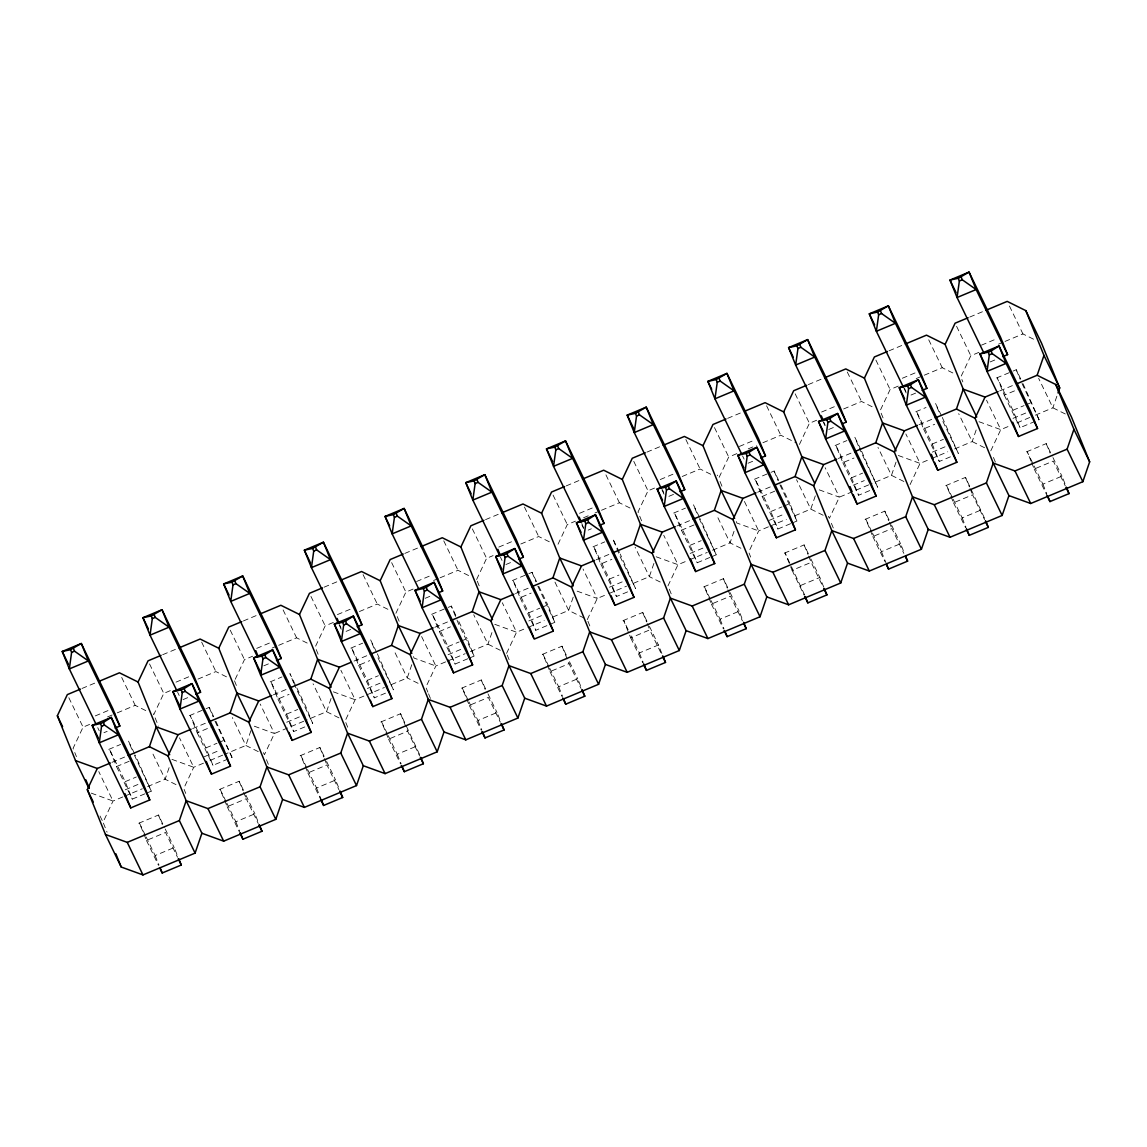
<?xml version="1.0" encoding="UTF-8"?>
<svg xmlns="http://www.w3.org/2000/svg" width="1147" height="1147" viewBox="0 0 1147 1147"><rect width="100%" height="100%" fill="white"/><g stroke="black" fill="none" stroke-linecap="round" stroke-linejoin="round"><path stroke-width="0.75" stroke-dasharray="5 3.75" d="M169.111 767.644L165.139 779.229L143.963 788.089M250.949 730.567L245.845 745.464L224.669 754.325M331.082 698.466L326.537 711.699L305.374 720.56M411.787 664.701L407.242 677.934L386.08 686.795M491.934 632.585L487.948 644.17L466.786 653.03M573.199 597.171L568.654 610.405L550.746 617.903M653.905 563.406L649.36 576.64L628.198 585.5M734.037 531.29L730.066 542.875L708.903 551.736M815.316 495.877L810.771 509.11L792.864 516.609M896.022 462.112L891.477 475.345L870.301 484.206M976.154 429.996L972.183 441.581L954.275 449.079M1056.86 396.231L1052.889 407.816L1031.712 416.676M89.595 724.417L83.071 727.155L73.078 748.331L76.448 756.633M170.286 690.652L163.777 693.39L153.784 714.567L152.293 711.47M235.207 679.296L244.483 659.625L252.627 656.213M333.333 622.448L325.189 625.861L315.196 647.051L319.239 657.002M345.864 719.413L355.14 699.742L364.904 695.656M395.901 613.287L405.895 592.096L414.038 588.683M476.607 579.522L486.6 558.331L493.11 555.607M506.558 653.403L516.551 632.212L526.315 628.126M558.03 544.237L567.306 524.566L575.45 521.154M587.264 619.638L597.257 598.447L607.021 594.361M654.521 488.077L648.012 490.801L638.019 511.992L642.048 521.942M667.97 585.873L677.963 564.682L687.727 560.596M736.847 453.624L728.718 457.036L718.725 478.227L717.219 475.116M799.43 444.463L809.409 423.272L817.553 419.859M898.259 386.095L890.115 389.507L880.136 410.698L884.165 420.648M910.087 484.579L920.066 463.388L929.844 459.302M978.965 352.33L970.821 355.742L960.828 376.933L962.849 381.908M990.793 450.814L1000.772 429.623L1010.55 425.537M81.996 688.472L96.649 682.336M162.702 654.708L175.735 649.259M243.408 620.943L258.061 614.806M324.114 587.178L338.766 581.042M404.819 553.413L417.838 547.965M485.525 519.648L498.544 514.2M566.231 485.884L580.884 479.747M646.922 452.119L661.59 445.982M727.628 418.354L740.661 412.906M808.334 384.589L822.987 378.453M889.04 350.824L903.693 344.688M969.745 317.059L984.398 310.923M95.301 715.9L109.596 709.921M176.007 682.135L188.71 676.816M256.713 648.37L271.007 642.392M337.419 614.606L351.713 608.627M416.533 581.515L432.419 574.862M498.83 547.076L513.125 541.097M579.522 513.311L593.831 507.332M660.228 479.546L674.536 473.568M739.356 446.455L753.651 440.477M821.639 412.017L835.934 406.038M902.345 378.252L916.639 372.273M981.459 345.161L997.345 338.508M107.503 716.932L115.646 713.52M117.266 712.846L135.188 705.348L147.59 711.498M197.972 679.081L215.894 671.583L228.296 677.734M272.169 648.041L277.058 645.99M278.678 645.317L296.586 637.818L309.002 643.969M359.384 611.552L377.291 604.053L388.145 609.43M433.58 580.511L438.455 578.461M440.09 577.787L457.997 570.288L470.399 576.439M520.795 544.022L538.703 536.524L551.105 542.674M583.579 517.741L588.468 515.706M594.992 512.981L599.867 510.931M601.501 510.257L619.409 502.759L630.262 508.135M682.207 476.492L700.114 468.994L712.516 475.145M748.245 448.85L756.389 445.452M762.913 442.728L780.82 435.229L796.319 442.914M843.619 408.963L861.526 401.464L873.928 407.615M916.181 378.596L922.69 375.872M924.31 375.198L942.232 367.7L953.085 373.09M998.507 344.157L1003.396 342.107M1005.016 341.433L1022.938 333.935L1035.34 340.086M103.961 732.689L107.144 731.356M183.076 699.598L189.441 696.932M263.781 665.833L270.147 663.167M346.079 631.395L350.839 629.402M425.193 598.304L431.544 595.637M505.899 564.539L512.25 561.872M588.196 530.1L591.365 528.781M668.902 496.336L673.662 494.343M748.016 463.245L754.368 460.578M828.722 429.48L833.482 427.487M911.005 395.041L915.779 393.048M990.133 361.95L994.893 359.957M108.779 749.392L120.564 744.46M189.484 715.628L204.453 709.362M206.044 708.703L209.213 707.369L215.206 719.771M270.19 681.863L281.976 676.931M350.896 648.098L362.681 643.166M431.602 614.333L446.556 608.068M448.147 607.408L451.33 606.075L455.818 615.38M512.308 580.568L527.262 574.317M528.853 573.643L532.036 572.31L538.029 584.712M593.013 546.804L604.799 541.871M673.705 513.039L685.505 508.107M754.411 479.274L769.379 473.023M770.97 472.349L774.153 471.03L780.146 483.417M835.116 445.509L846.902 440.577M915.822 411.744L926.03 407.486M996.528 377.98L1011.496 371.728M1013.088 371.055L1016.256 369.735L1022.249 382.123M111.947 762.354L126.6 756.217M192.653 728.589L207.306 722.452M273.359 694.824L286.377 689.376M354.065 661.059L368.717 654.923M434.77 627.294L449.423 621.158M515.476 593.529L528.495 588.081M596.182 559.765L609.2 554.316M676.873 526L691.541 519.863M757.579 492.235L772.246 486.099M838.285 458.47L851.318 453.022M918.991 424.705L933.644 418.569M999.697 390.941L1014.349 384.804M144.966 793.796L132.249 799.115L125.181 781.666L109.452 749.12L116.521 766.569L132.407 759.916M215.951 721.32L232.024 757.378L212.955 765.35L205.887 747.901L190.144 715.355L197.227 732.804L213.113 726.151M304.787 726.926L293.661 731.585L286.592 714.137L270.85 681.59L277.932 699.039L289.058 694.379M385.492 693.175L374.366 697.82L367.298 680.372L351.555 647.826L358.638 665.274L369.75 660.615M467.79 658.736L455.072 664.056L448.004 646.607L432.261 614.061L439.344 631.51L450.456 626.85M546.904 625.645L535.778 630.291L528.71 612.842L512.967 580.296L520.05 597.745L531.161 593.085M627.61 591.881L616.484 596.526L609.401 579.077L593.673 546.531L600.756 563.98L611.867 559.335M709.893 557.442L697.19 562.761L690.107 545.312L674.379 512.766L681.447 530.215L697.347 523.562M790.598 523.677L777.895 528.996L770.813 511.548L755.084 479.002L762.153 496.45L778.039 489.798M869.713 490.586L858.601 495.232L851.518 477.783L835.79 445.237L842.859 462.685L853.985 458.04M950.419 456.821L939.307 461.467L932.224 444.018L916.496 411.472L923.564 428.921L934.69 424.275M1023.009 383.672L1039.067 419.73L1020.013 427.702L1012.93 410.253L997.202 377.707L1004.27 395.156L1020.156 388.518M125.181 781.666L136.307 777.006M205.887 747.901L217.012 743.242M218.59 742.582L224.955 739.915M286.592 714.137L297.704 709.477M367.298 680.372L378.41 675.712M448.004 646.607L459.115 641.947M460.707 641.288L467.058 638.621L474.141 656.084L469.367 658.077M528.71 612.842L539.821 608.182M541.413 607.523L547.764 604.87L554.847 622.319L548.481 624.972M609.401 579.077L618.936 575.091M690.107 545.312L701.233 540.653M770.813 511.548L781.939 506.888M783.53 506.228L789.882 503.576L796.95 521.025L792.19 523.018M851.518 477.783L862.644 473.123M932.224 444.018L943.35 439.358M1012.93 410.253L1024.056 405.594M1025.633 404.934L1031.999 402.282M125.252 789.781L139.547 783.802M204.367 756.69L220.253 750.038M286.664 722.252L299.367 716.932M367.37 688.487L381.664 682.508M448.076 654.722L462.37 648.743M528.781 620.957L543.076 614.978M609.487 587.192L623.782 581.214M690.179 553.428L704.487 547.449M769.307 520.337L785.193 513.684M853.182 485.238L864.308 480.593M932.296 452.133L946.59 446.154M1013.002 418.368L1027.296 412.39M122.801 796.936L113.023 801.036L103.029 822.227L107.072 832.177M124.421 796.262L142.343 788.763M203.506 763.171L193.728 767.271L183.735 788.462L185.757 793.437M210.016 760.447L223.048 754.998M303.74 721.234L274.434 733.507L264.441 754.697L262.19 750.038M366.538 694.967L384.446 687.469M445.61 661.891L435.846 665.977L425.852 687.168L427.874 692.143M447.244 661.202L465.152 653.704M527.95 627.438L544.237 620.627M608.656 593.673L626.563 586.174M689.361 559.908L707.269 552.41M768.433 526.831L758.669 530.918L748.676 552.108L750.683 557.084M770.067 526.143L786.34 519.333M868.68 484.88L839.375 497.153L829.381 518.344L827.13 513.684M931.464 458.614L947.752 451.803M1017.059 422.813L1030.092 417.35M146.558 793.136L151.318 791.143L135.26 755.084M711.484 556.782L716.258 554.79L700.186 518.731M138.73 823.274L158.458 815.015L164.451 827.417M219.435 789.509L239.164 781.25L245.157 793.652M300.141 755.744L319.87 747.486L325.863 759.888M380.847 721.979L400.575 713.721L420.175 755.787M461.553 688.214L481.281 679.956L487.274 692.358M542.259 654.45L561.987 646.191L566.475 655.496M622.964 620.685L642.693 612.441L648.686 624.828M703.656 586.92L723.399 578.676L729.392 591.063M784.362 553.155L804.104 544.911L810.097 557.299M865.067 519.39L884.81 511.146L890.803 523.534M945.773 485.625L965.502 477.381L985.101 519.448M1026.479 451.861L1046.207 443.617L1052.2 456.004M143.905 834.098L146.472 840.45L165.541 832.478L177.527 857.268M224.611 800.334L227.178 806.685L246.247 798.713L258.233 823.503M305.303 766.569L307.883 772.92L326.952 764.949L338.939 789.738M386.009 732.804L388.589 739.155L407.644 731.184L419.644 755.973M466.714 699.039L469.295 705.391L488.35 697.419L500.35 722.209M547.42 665.274L550.001 671.626L569.055 663.654L581.042 688.444M628.126 629.703L623.624 620.412L630.707 637.861L649.761 629.889L661.747 654.679M708.832 597.745L711.398 604.096L730.467 596.125L742.453 620.914M804.621 594.949L785.035 552.883L792.104 570.331L811.173 562.36L823.159 587.149M870.243 530.215L872.81 536.567L891.879 528.595L903.865 553.384M950.949 496.465L953.515 502.802L972.584 494.83L984.57 519.62M1031.655 462.7L1034.221 469.037L1053.29 461.065L1065.276 485.855M146.142 836.952L155.132 855.547L174.201 847.561L178.057 857.081M226.848 803.187L235.838 821.782L254.906 813.797L258.763 823.317M307.554 769.422L316.543 788.018L335.598 780.032L339.469 789.552M388.26 735.657L397.249 754.253L416.304 746.281M468.965 701.892L477.955 720.488L497.009 712.516L500.866 722.022M549.657 668.128L558.661 686.723L577.715 678.752L581.572 688.272M631.122 635.911L639.352 652.958L658.421 644.987L662.278 654.507M711.068 600.598L720.058 619.194L739.127 611.222L742.984 620.742M800.764 585.429L819.833 577.457L824.335 588.554M872.48 533.068L881.47 551.664L900.538 543.692L904.395 553.212M953.186 499.303L962.175 517.899L981.244 509.928M1031.01 461.108L1027.153 451.588L1042.881 484.134L1061.95 476.163L1065.807 485.683M978.993 421.723L1000.772 429.623L986.535 400.174M898.287 455.488L920.066 463.388L905.843 433.939M819.259 489.855L839.375 497.153L825.137 467.704M656.17 556.782L677.963 564.682L663.726 535.233M577.142 591.149L597.257 598.447L583.02 568.998M494.773 624.312L516.551 632.212L502.314 602.763M333.361 691.842L355.14 699.742L340.903 670.292M254.333 726.209L274.434 733.507L260.197 704.057M171.95 759.371L193.728 767.271L179.491 737.822M91.244 793.136L113.023 801.036L98.785 771.587M1065.291 413.967L1052.889 407.816L1038.652 378.367M984.585 447.731L972.183 441.581L958.691 413.68M903.879 481.496L891.477 475.345L877.985 447.445M823.173 515.261L810.771 509.11L796.534 479.661M740.919 548.266L730.066 542.875L716.574 514.974M660.213 582.031L649.36 576.64L635.123 547.191M584.167 618.09L568.654 610.405L554.417 580.956M500.35 650.32L487.948 644.17L473.711 614.72M418.096 683.311L407.242 677.934L393.765 650.034M338.953 717.85L326.537 711.699L313.059 683.798M258.247 751.615L245.845 745.464L232.354 717.563M175.993 784.605L165.139 779.229L151.648 751.328M1009.446 306.034L1022.938 333.935M1039.067 419.73L1020.758 380.833M1052.96 457.553L1061.95 476.163M1004.27 395.156L1020.013 427.702M1034.221 469.037L1046.967 495.389M956.584 326.293L970.821 355.742M928.74 339.799L942.232 367.7M941.544 415.888L935.551 403.5L939.422 413.02M942.304 417.436L958.362 453.495L942.633 420.949M903.994 388.432L906.302 393.206M923.564 428.921L939.307 461.467M952.44 497.755L946.447 485.353L950.304 494.873M953.515 502.802L965.502 527.606M875.892 360.058L890.115 389.507M847.289 372.015L861.526 401.464M860.852 449.653L854.845 437.265L858.716 446.771M861.598 451.201L877.656 487.26L859.361 448.362M891.549 525.082L900.538 543.692M823.288 422.196L824.822 425.379M842.859 462.685L858.601 495.232M871.734 531.52L865.741 519.118L869.598 528.638M872.81 536.567L884.796 561.37M795.186 393.822L809.409 423.272M766.583 405.78L780.82 435.229M780.892 484.966L789.882 503.576M796.95 521.025L778.655 482.127M810.843 558.847L819.833 577.457M742.582 455.961L744.116 459.144M762.153 496.45L777.895 528.996M792.104 570.331L804.104 595.135M714.481 427.587L728.718 457.036M744.432 501.468L758.669 530.918L736.876 523.018L735.528 519.691M685.877 439.545L700.114 468.994M699.441 517.182L693.448 504.78L697.304 514.3M716.258 554.79L697.95 515.892M730.137 592.612L739.127 611.222M661.876 489.726L664.185 494.5M681.447 530.215L697.19 562.761M710.323 599.049L704.33 586.647L708.186 596.168M711.398 604.096L723.399 628.9M633.775 461.352L648.012 490.801M605.931 474.858L619.409 502.759M619.48 552.496L612.742 538.545L619.81 556.008L635.553 588.554L620.226 554.044M649.431 626.377L658.421 644.987M581.945 525.082L583.479 528.251M600.756 563.98L616.484 596.526M630.707 637.861L642.693 662.665M553.069 495.117L567.306 524.566M524.466 507.074L538.703 536.524M538.775 586.26L547.764 604.87M554.847 622.319L536.538 583.422M569.471 661.69L577.715 678.752M500.479 557.256L502.013 560.439M520.05 597.745L535.778 630.291M548.911 666.579L542.918 654.177L546.775 663.697M550.001 671.626L561.987 696.43M472.363 528.882L486.6 558.331M443.76 540.839L457.997 570.288M458.814 621.574L467.058 638.621M474.141 656.084L458.399 623.538L451.33 606.075M488.02 693.906L497.009 712.516M439.344 631.51L455.072 664.056M468.205 700.344L462.212 687.942L466.069 697.462M469.295 705.391L481.281 730.195M391.657 562.647L405.895 592.096M421.609 636.528L435.846 665.977L414.067 658.077L412.719 654.751M363.069 574.604L377.291 604.053M376.617 652.242L370.624 639.84L374.481 649.36M377.363 653.79L393.435 689.849L377.693 657.303M339.068 624.785L341.362 629.545M358.638 665.274L374.366 697.82M387.5 734.109L381.507 721.707L385.378 731.227M388.589 739.155L400.575 763.959M310.952 596.411L325.189 625.861M283.108 609.917L296.586 637.818M326.608 761.436L335.598 780.032M277.932 699.039L293.661 731.585M306.794 767.873L300.801 755.472L304.672 764.992M307.883 772.92L320.615 799.273M230.246 630.176L244.483 659.625M201.657 642.134L215.894 671.583M232.024 757.378L213.715 718.481M245.902 795.201L254.906 813.797M177.656 692.315L179.19 695.498M197.227 732.804L212.955 765.35M226.102 801.624L220.109 789.236L223.966 798.756M227.178 806.685L239.164 831.489M149.54 663.941L163.777 693.39M121.697 677.447L135.188 705.348M134.5 753.536L128.507 741.134L132.364 750.654M151.318 791.143L133.009 752.246M165.211 828.966L174.201 847.561M97.724 727.671L99.259 730.84M116.521 766.569L132.249 799.115M145.397 835.389L139.404 823.001L143.26 832.521M146.472 840.45L158.458 865.254M68.834 697.706L83.071 727.155M100.033 816.019L102.284 820.664M1016.256 369.735L1020.113 379.256M1046.207 443.617L1050.079 453.137M1042.881 484.134L1046.738 493.654M993.474 457.452L995.496 462.427M965.502 477.381L969.373 486.902M970.004 488.479L972.584 494.83M962.175 517.899L966.032 527.419M904.625 388.446L905.901 391.614M884.81 511.146L888.667 520.666M889.312 522.243L891.879 528.595M881.47 551.664L885.971 562.776M823.919 422.211L825.195 425.379M831.389 523.319L833.41 528.294M774.153 471.03L778.01 480.536M804.104 544.911L807.961 554.431M808.606 556.008L811.173 562.36M720.072 481.539L722.08 486.514M723.399 578.676L727.255 588.182M727.901 589.773L730.467 596.125M720.058 619.194L723.929 628.714M662.507 489.74L663.783 492.909M669.318 589.185L671.999 595.823M642.693 612.441L646.55 621.946M647.195 623.538L649.761 629.889M639.352 652.958L643.223 662.479M581.801 523.505L583.723 528.265M587.938 621.287L589.959 626.262M532.036 572.31L535.893 581.83M561.987 646.191L569.055 663.654M558.661 686.723L562.517 696.243M477.281 581.171L479.976 587.809M507.232 655.052L509.928 661.69M481.281 679.956L485.138 689.476M477.955 720.488L481.812 730.008M397.249 616.599L399.271 621.574M428.548 693.792L430.555 698.781M400.575 713.721L407.644 731.184M397.249 754.253L401.106 763.773M339.684 624.8L340.974 627.968M345.82 722.581L347.842 727.556M293.775 683.125L289.919 673.604L305.647 706.151L312.73 723.614L294.421 684.716M319.87 747.486L323.726 757.006M324.372 758.597L326.952 764.949M316.543 788.018L321.045 799.115M234.49 680.816L237.185 687.44M266.462 759.672L269.158 766.311M209.213 707.369L213.07 716.889M239.164 781.25L243.021 790.77M243.666 792.362L246.247 798.713M235.838 821.782L239.694 831.303M155.132 717.893L158.501 726.18M158.458 815.015L162.315 824.535M155.132 855.547L158.989 865.067"/><path stroke-width="1.5" d="M115.087 728.044L119.847 726.051L88.391 660.944L69.322 668.93L62.239 651.467L70.526 649.718L71.601 652.399L69.322 668.93L96.176 724.488M98.341 738.051L92.19 725.363L100.477 723.599L101.553 726.28L99.273 742.812L130.744 807.904L149.798 799.932L142.73 782.469L111.259 717.377L92.19 725.363L99.273 742.812L118.342 734.826L149.798 799.932M195.793 694.279L200.553 692.286L169.082 627.18L150.028 635.166L142.945 617.703L151.232 615.953L152.307 618.634L150.028 635.166L176.882 690.723M179.807 705.878L172.896 691.598L181.183 689.834L182.258 692.516L179.979 709.047L211.449 774.139L230.504 766.167L223.436 748.704L191.965 683.612L172.896 691.598L179.979 709.047L199.033 701.061L230.504 766.167M276.499 660.514L281.259 658.521L249.788 593.415L230.733 601.401L223.651 583.952L231.938 582.189L233.013 584.87L230.733 601.401L257.588 656.959M261.287 673.705L253.602 657.833L261.889 656.07L262.964 658.751L260.684 675.282L292.155 740.374L311.21 732.403L304.141 714.939L272.671 649.847L253.602 657.833L260.684 675.282L279.739 667.31L311.21 732.403M357.204 626.749L361.965 624.757L330.494 559.65L311.439 567.636L304.356 550.187L312.644 548.424L313.719 551.105L311.439 567.636L338.293 623.194M340.444 636.757L334.307 624.068L342.595 622.305L343.67 624.986L341.39 641.517L372.847 706.609L391.916 698.638L384.847 681.175L353.376 616.082L334.307 624.068L341.39 641.517L360.445 633.545L391.916 698.638M439.487 592.311L442.67 590.992L411.2 525.899L392.145 533.871L385.062 516.422L393.335 514.659L394.425 517.34L392.145 533.871L418.999 589.443M420.39 601.415L415.013 590.304L423.286 588.54L424.376 591.221L422.096 607.752L453.552 672.845L472.621 664.873L465.553 647.41L434.082 582.318L415.013 590.304L422.096 607.752L441.151 599.781L472.621 664.873M518.602 559.22L523.376 557.227L491.905 492.135L472.836 500.106L465.768 482.658L474.041 480.894L475.13 483.575L472.836 500.106L499.705 555.678M501.856 569.227L495.719 556.539L503.992 554.775L505.081 557.456L502.787 573.987L534.258 639.08L553.327 631.108L546.244 613.645L514.788 548.553L495.719 556.539L502.787 573.987L521.856 566.016L553.327 631.108M599.308 525.455L604.082 523.462L572.611 458.37L553.542 466.342L546.474 448.893L554.747 447.129L555.836 449.81L553.542 466.342L580.411 521.914M581.027 532.294L576.425 522.774L584.698 521.01L585.787 523.692L583.493 540.223L614.964 605.315L634.033 597.343L626.95 579.88L595.494 514.788L576.425 522.774L583.493 540.223L602.562 532.251L634.033 597.343M680.013 491.69L684.788 489.697L653.317 424.605L634.248 432.577L627.18 415.128L635.452 413.364L636.542 416.046L634.248 432.577L661.116 488.149M662.507 500.121L657.131 489.009L665.403 487.246L666.493 489.927L664.199 506.458L695.67 571.55L714.739 563.578L707.656 546.115L676.2 481.023L657.131 489.009L664.199 506.458L683.268 498.486L714.739 563.578M760.719 457.925L765.493 455.933L734.023 390.84L714.954 398.812L707.885 381.363L716.158 379.6L717.248 382.281L714.954 398.812L741.822 454.384M743.973 467.947L737.836 455.244L746.109 453.481L747.199 456.162L744.905 472.693L776.376 537.785L795.444 529.814L788.362 512.351L756.891 447.258L737.836 455.244L744.905 472.693L763.974 464.721L795.444 529.814M843.016 423.487L846.199 422.168L814.728 357.075L795.66 365.047L788.591 347.598L796.864 345.835L797.954 348.516L795.66 365.047L822.528 420.619M823.145 431L818.542 421.479L826.815 419.716L827.905 422.397L825.611 438.928L857.081 504.02L876.15 496.049L869.068 478.6L837.597 413.493L818.542 421.479L825.611 438.928L844.679 430.957L876.15 496.049M922.131 390.396L926.891 388.403L895.434 323.311L876.365 331.282L869.297 313.834L877.57 312.07L878.659 314.751L876.365 331.282L903.234 386.854M904.61 398.826L899.248 387.715L907.521 385.951L908.61 388.632L906.316 405.163L937.787 470.256L956.856 462.284L949.773 444.835L918.303 379.729L899.248 387.715L906.316 405.163L925.385 397.192L956.856 462.284M1002.836 356.631L1007.596 354.638L976.14 289.546L957.071 297.517L949.988 280.069L958.275 278.305L959.365 280.986L957.071 297.517L983.94 353.09M986.09 366.653L979.954 353.95L988.227 352.186L989.316 354.867L987.022 371.399L1018.493 436.491L1037.548 428.519L1030.479 411.07L999.008 345.964L979.954 353.95L987.022 371.399L1006.091 363.427L1037.548 428.519M128.235 755.543L149.397 746.683L156.207 726.825L138.056 682.021L119.446 672.802L99.904 680.974M110.313 763.027L97.294 768.476L87.301 789.666L105.467 834.471L121.195 867.017L142.974 874.917L195.09 853.11L179.348 820.564L186.172 800.706L168.007 755.902L149.397 746.683M208.94 721.778L230.103 712.918L236.913 693.06L218.762 648.256L200.151 639.037L178.989 647.897M195.09 853.11L201.901 833.252L186.172 800.706L207.951 808.606L260.054 786.799L266.864 766.942L248.713 722.137L230.103 712.918M291.266 687.325L310.808 679.153L317.619 659.296L299.467 614.491L280.857 605.272L259.695 614.132M201.901 833.252L223.679 841.152L275.796 819.345L282.606 799.488L266.864 766.942L288.657 774.842L340.759 753.034L347.57 733.177L329.418 688.386L310.808 679.153M370.352 654.249L391.514 645.388L398.324 625.531L380.173 580.726L361.563 571.507L342.021 579.679M282.606 799.488L304.385 807.388L356.502 785.58L363.312 765.723L347.57 733.177L369.363 741.077L421.465 719.269L428.275 699.412L410.124 654.622L391.514 645.388M451.043 620.484L472.22 611.623L479.03 591.766L460.879 546.976L442.269 537.742L421.092 546.603M363.312 765.723L385.091 773.623L437.193 751.815L444.018 731.958L428.275 699.412L450.068 707.312L502.171 685.505L508.981 665.647L490.83 620.857L472.22 611.623M531.749 586.719L552.926 577.859L559.736 558.001L541.585 513.211L522.975 503.977L501.798 512.838M444.018 731.958L465.797 739.858L517.899 718.051L524.724 698.193L508.981 665.647L530.76 673.547L582.877 651.74L589.687 631.882L571.536 587.092L552.926 577.859M612.455 552.954L633.631 544.094L640.442 524.236L622.276 479.446L603.68 470.213L582.504 479.073M524.724 698.193L546.502 706.093L598.605 684.286L605.415 664.428L589.687 631.882L611.466 639.782L663.583 617.975L670.393 598.117L652.227 553.327L633.631 544.094M693.161 519.19L714.337 510.329L721.148 490.472L702.982 445.681L684.386 436.448L663.21 445.308M605.415 664.428L627.208 672.328L679.311 650.521L686.121 630.664L670.393 598.117L692.171 606.017L744.288 584.21L751.099 564.353L732.933 519.562L714.337 510.329M775.501 484.737L795.043 476.564L801.853 456.707L783.688 411.916L765.092 402.683L745.55 410.855M686.121 630.664L707.914 638.564L760.017 616.756L766.827 596.899L751.099 564.353L772.877 572.253L824.994 550.445L831.804 530.588L813.639 485.798L795.043 476.564M854.572 451.66L875.749 442.799L882.559 422.942L864.394 378.152L845.798 368.918L824.621 377.779M766.827 596.899L788.62 604.799L840.722 582.991L847.533 563.134L831.804 530.588L853.583 538.488L905.7 516.68L912.51 496.823L894.345 452.033L875.749 442.799M935.278 417.895L956.44 409.035L963.265 389.177L945.099 344.387L926.489 335.153L905.327 344.014M847.533 563.134L869.326 571.034L921.428 549.227L928.238 529.369L912.51 496.823L934.289 504.723L986.391 482.916L993.216 463.058L975.05 418.268L956.44 409.035M1017.604 383.442L1037.146 375.27L1043.971 355.412L1025.805 310.622L1007.195 301.389L986.033 310.249M928.238 529.369L950.017 537.269L1002.134 515.462L1008.944 495.604L993.216 463.058L1014.995 470.958L1067.097 449.151L1073.922 429.293L1055.756 384.503L1037.146 375.27M1057.993 392.919L1059.699 387.958L1041.533 343.168L1025.805 310.622M1008.944 495.604L1030.723 503.504L1082.84 481.697L1089.65 461.84L1071.484 417.049L1055.756 384.503M88.993 788.476L75.516 760.59L57.35 715.785L67.343 694.595L80.362 689.146M138.056 682.021L148.049 660.83L161.067 655.381M168.007 755.902L178 734.725L191.019 729.263M218.762 648.256L228.755 627.065L241.773 621.617M248.713 722.137L258.706 700.96L271.724 695.498M299.467 614.491L309.461 593.314L322.479 587.852M329.418 688.386L339.412 667.196L350.81 662.421M380.173 580.726L390.152 559.55L403.185 554.087M410.124 654.622L420.117 633.431L433.136 627.968M460.879 546.976L470.858 525.785L483.891 520.322M490.83 620.857L500.809 599.666L513.842 594.203M541.585 513.211L551.564 492.02L564.596 486.557M571.536 587.092L581.515 565.901L594.547 560.439M622.276 479.446L632.269 458.255L645.302 452.793M652.227 553.327L662.22 532.136L675.253 526.688M702.982 445.681L712.975 424.49L726.008 419.028M732.933 519.562L742.926 498.372L755.959 492.923M783.688 411.916L793.681 390.726L806.714 385.263M813.639 485.798L823.632 464.607L836.665 459.158M864.394 378.152L874.387 356.961L887.42 351.512M894.345 452.033L904.338 430.842L917.371 425.394M945.099 344.387L955.093 323.196L968.125 317.748M975.05 418.268L985.044 397.077L998.076 391.629M70.526 649.718L81.308 643.496L112.779 708.588L119.847 726.051M151.232 615.953L162.014 609.731L193.485 674.823L200.553 692.286M231.938 582.189L242.72 575.966L274.19 641.058L281.259 658.521M312.644 548.424L323.425 542.201L354.896 607.293L361.965 624.757M393.335 514.659L404.131 508.436L435.602 573.529L442.67 590.992M474.041 480.894L484.837 474.672L516.293 539.764L523.376 557.227M103.402 722.381L111.259 717.377L118.342 734.826L104.477 725.047L103.402 722.381L100.477 723.599M554.747 447.129L565.543 440.907L596.999 505.999L604.082 523.462M184.108 688.616L191.965 683.612L199.033 701.061L185.183 691.297L184.108 688.616L181.183 689.834M635.452 413.364L646.234 407.142L677.705 472.234L684.788 489.697M264.814 654.851L272.671 649.847L279.739 667.31L265.889 657.532L264.814 654.851L261.889 656.07M716.158 379.6L726.94 373.377L758.411 438.469L765.493 455.933M345.505 621.086L353.376 616.082L360.445 633.545L346.595 623.767L345.505 621.086L342.595 622.305M796.864 345.835L807.646 339.612L839.117 404.705L846.199 422.168M426.211 587.321L434.082 582.318L441.151 599.781L427.301 590.002L426.211 587.321L423.286 588.54M877.57 312.07L888.352 305.848L919.822 370.94L926.891 388.403M506.917 553.557L514.788 548.553L521.856 566.016L508.006 556.238L506.917 553.557L503.992 554.775M958.275 278.305L969.057 272.083L1000.528 337.189L1007.596 354.638M587.622 519.792L595.494 514.788L602.562 532.251L588.712 522.473L587.622 519.792L584.698 521.01M668.328 486.027L676.2 481.023L683.268 498.486L669.418 488.708L668.328 486.027L665.403 487.246M749.034 452.262L756.891 447.258L763.974 464.721L750.124 454.943L749.034 452.262L746.109 453.481M829.74 418.497L837.597 413.493L844.679 430.957L830.829 421.178L829.74 418.497L826.815 419.716M910.446 384.732L918.303 379.729L925.385 397.192L911.535 387.414L910.446 384.732L907.521 385.951M991.151 350.968L999.008 345.964L1006.091 363.427L992.227 353.649L991.151 350.968L988.227 352.186M71.601 652.399L74.526 651.166L88.391 660.944L81.308 643.496L62.239 651.467L68.39 664.17M152.307 618.634L155.232 617.401L169.082 627.18L162.014 609.731L142.945 617.703L148.321 628.828M233.013 584.87L235.938 583.637L249.788 593.415L242.72 575.966L223.651 583.952L229.027 595.064M313.719 551.105L316.644 549.886L330.494 559.65L323.425 542.201L304.356 550.187L310.493 562.876M394.425 517.34L397.349 516.121L411.2 525.899L404.131 508.436L385.062 516.422L389.665 525.943M475.13 483.575L478.055 482.357L491.905 492.135L484.837 474.672L465.768 482.658L471.145 493.769M555.836 449.81L558.761 448.592L572.611 458.37L565.543 440.907L546.474 448.893L552.61 461.581M636.542 416.046L639.467 414.827L653.317 424.605L646.234 407.142L627.18 415.128L634.09 429.408M717.248 382.281L720.173 381.062L734.023 390.84L726.94 373.377L707.885 381.363L711.713 389.292M797.954 348.516L800.878 347.297L814.728 357.075L807.646 339.612L788.591 347.598L793.194 357.118M878.659 314.751L881.57 313.532L895.434 323.311L888.352 305.848L869.297 313.834L874.659 324.945M959.365 280.986L962.276 279.768L976.14 289.546L969.057 272.083L949.988 280.069L956.139 292.772M101.553 726.28L104.477 725.047M182.258 692.516L185.183 691.297M262.964 658.751L265.889 657.532M343.67 624.986L346.595 623.767M424.376 591.221L427.301 590.002M505.081 557.456L508.006 556.238M585.787 523.692L588.712 522.473M666.493 489.927L669.418 488.708M747.199 456.162L750.124 454.943M827.905 422.397L830.829 421.178M908.61 388.632L911.535 387.414M989.316 354.867L992.227 353.649M105.467 834.471L127.245 842.371L179.348 820.564M159.963 868.351L162.2 872.996L181.269 865.024L178.703 858.673M239.909 833.037L242.906 839.231L261.975 831.26L259.408 824.908M320.615 799.273L323.612 805.466L342.681 797.495L340.114 791.143M401.321 765.508L404.317 771.702L423.386 763.73L420.806 757.378M482.027 731.743L485.023 737.937L504.092 729.965L501.511 723.614M562.733 697.978L565.729 704.172L584.798 696.2L582.217 689.849M643.438 664.213L646.435 670.407L665.504 662.436L662.923 656.084M724.144 630.449L727.141 636.642L746.21 628.671L743.629 622.319M804.85 596.684L807.846 602.878L826.901 594.906L824.335 588.554M886.301 564.467L888.552 569.113L907.607 561.141L905.686 556.381M966.261 529.154L969.258 535.348L988.313 527.376L985.746 521.025M1046.967 495.389L1049.964 501.583L1069.018 493.611L1066.452 487.26M985.044 397.077L963.265 389.177L976.742 417.078M904.338 430.842L882.559 422.942L896.036 450.843M823.632 464.607L801.853 456.707L814.585 483.059M742.926 498.372L721.148 490.472L734.639 518.372M662.22 532.136L640.442 524.236L653.933 552.137M581.515 565.901L559.736 558.001L573.228 585.902M500.809 599.666L479.03 591.766L492.522 619.667M420.117 633.431L398.324 625.531L411.816 653.432M339.412 667.196L317.619 659.296L331.11 687.196M258.706 700.96L236.913 693.06L250.404 720.961M178 734.725L156.207 726.825L169.699 754.712M75.516 760.59L97.294 768.476M1043.971 355.412L1059.699 387.958M1073.922 429.293L1089.65 461.84M1067.097 449.151L1082.84 481.697M1066.022 487.418L1069.018 493.611M1014.995 470.958L1030.723 503.504M986.391 482.916L1002.134 515.462M985.316 521.182L988.313 527.376M934.289 504.723L950.017 537.269M905.7 516.68L921.428 549.227M905.37 556.496L907.607 561.141M853.583 538.488L869.326 571.034M824.994 550.445L840.722 582.991M823.904 588.698L826.901 594.906M772.877 572.253L788.62 604.799M744.288 584.21L760.017 616.756M743.959 624.025L746.21 628.671M692.171 606.017L707.914 638.564M663.583 617.975L679.311 650.521M662.507 656.227L665.504 662.436M611.466 639.782L627.208 672.328M582.877 651.74L598.605 684.286M581.801 689.992L584.798 696.2M530.76 673.547L546.502 706.093M502.171 685.505L517.899 718.051M501.096 723.757L504.092 729.965M450.068 707.312L465.797 739.858M421.465 719.269L437.193 751.815M420.39 757.522L423.386 763.73M369.363 741.077L385.091 773.623M340.759 753.034L356.502 785.58M339.684 791.287L342.681 797.495M288.657 774.842L304.385 807.388M260.054 786.799L275.796 819.345M258.978 825.051L261.975 831.26M207.951 808.606L223.679 841.152M178.272 858.816L181.269 865.024M127.245 842.371L142.974 874.917M57.35 715.785L62.598 726.639M87.301 789.666L93.294 802.068M961.2 277.087L962.276 279.768M1048.028 496.823L1049.964 501.583M1012.701 422.211L1018.493 436.491M880.495 310.851L881.57 313.532M966.677 529.011L969.258 535.348M931.35 454.384L933.285 459.144M934.576 462.327L937.787 470.256M799.789 344.616L800.878 347.297M886.617 564.353L888.552 569.113M821.338 415.859L823.274 420.619M849.999 486.572L851.934 491.332M853.225 494.5L857.081 504.02M719.083 378.381L720.173 381.062M805.266 596.54L807.846 602.878M771.874 526.674L776.376 537.785M638.377 412.146L639.467 414.827M725.205 631.882L727.141 636.642M690.523 558.861L695.67 571.55M557.671 445.911L558.761 448.592M643.868 664.056L646.435 670.407M579.221 517.154L581.156 521.914M611.107 595.795L614.964 605.315M476.966 479.675L478.055 482.357M563.794 699.412L565.729 704.172M497.884 549.327L499.805 554.087M529.756 627.968L533.613 637.488M396.26 513.44L397.349 516.121M482.457 731.585L485.023 737.937M448.405 660.156L453.552 672.845M315.554 547.205L316.644 549.886M402.396 766.942L404.317 771.702M337.118 618.448L339.039 623.208M370.28 700.258L372.847 706.609M234.848 580.97L235.938 583.637M321.69 800.706L323.612 805.466M255.767 650.621L257.688 655.381M288.929 732.446L292.155 740.374M154.157 614.735L155.232 617.401M240.34 832.88L242.906 839.231M206.302 761.45L211.449 774.139M73.451 648.499L74.526 651.166M160.279 868.236L162.2 872.996M124.951 793.624L130.744 807.904M85.867 779.86L89.222 788.161M115.818 853.741L121.195 867.017"/></g></svg>
